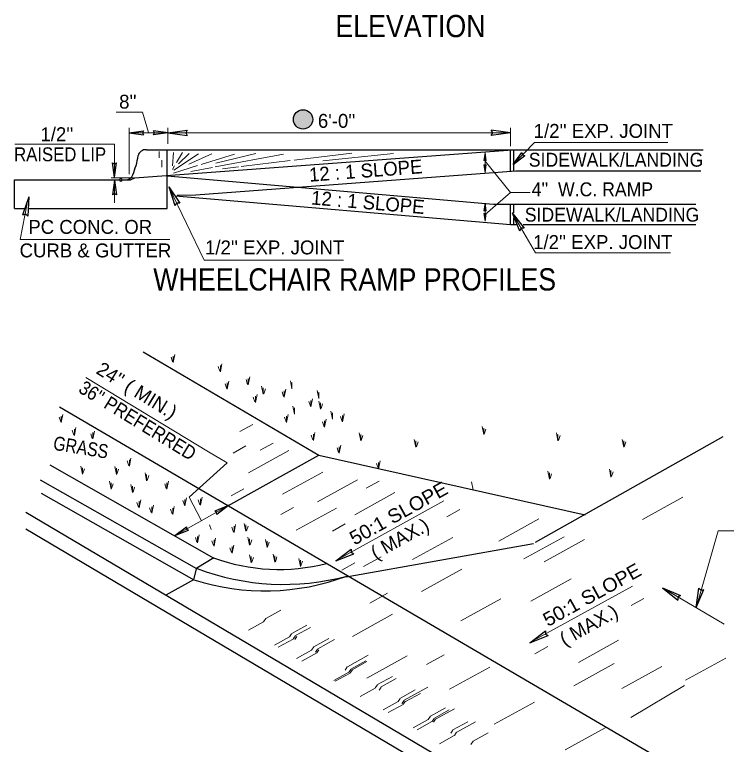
# Model space of a CAD drawing. Extents: x 1190 to 1565, y -209 to 70.
# Drawn here: x 1326 to 1388.6, y -149.3 to -85.1 of the extents above; entities that cross this region are included whole.
import ezdxf

# ---------------------------------------------------------------- set-up
doc = ezdxf.new("R2010")
doc.units = 0
doc.header["$LTSCALE"] = 0.49
doc.header["$PDMODE"] = 32
doc.header["$PDSIZE"] = 0.245
doc.layers.add('1', color=7, linetype='Continuous', lineweight=13)

msp = doc.modelspace()

# ---------------------------------------------------------------- hatches: boundary and pattern name
at = {"layer": '1'}
for points in [[(1352.2019, -94.3345, 1), (1350.4957, -94.3345, 1)], [(1367.3705, -97.2843), (1367.4641, -97.9654), (1367.2769, -97.9654)], [(1367.3705, -99.0176), (1367.2769, -98.3364), (1367.4641, -98.3364)], [(1367.3705, -101.7062), (1367.4641, -102.3874), (1367.2769, -102.3874)], [(1367.3705, -103.3031), (1367.2769, -102.6219), (1367.4641, -102.6219)]]:
    msp.add_hatch(color=256, dxfattribs=at).paths.add_polyline_path(points)

# ---------------------------------------------------------------- linework, layer by layer
for p, q in [((1336.0269, -99.1566), (1336.0269, -95.0709)), ((1339.4482, -96.4993), (1339.4482, -95.0709)), ((1369.6273, -96.7037), (1369.6273, -95.0709)), ((1325.98, -96.5302), (1334.7422, -96.5302)), ((1334.7422, -99.4343), (1334.7422, -96.5302)), ((1338.6753, -97.731), (1338.6867, -97.1686)), ((1339.8509, -98.4112), (1339.9427, -97.2633)), ((1339.9633, -98.7956), (1342.1327, -97.3716)), ((1340.2002, -98.1438), (1340.7227, -97.2633)), ((1340.3832, -98.2587), (1341.3162, -97.3482)), ((1341.2929, -98.282), (1343.3224, -97.3716)), ((1342.3717, -98.3062), (1345.3111, -97.4011)), ((1343.6002, -98.5186), (1349.6242, -97.4011)), ((1343.6723, -98.1887), (1347.1948, -97.3249)), ((1350.5551, -97.9241), (1355.635, -97.3092)), ((1353.0967, -97.9785), (1359.3018, -97.3248)), ((1367.3705, -99.0176), (1367.3705, -97.2843)), ((1338.9276, -98.5345), (1338.9276, -97.9147)), ((1345.9076, -98.4867), (1350.2262, -97.9639)), ((1369.6267, -100.7791), (1367.3705, -97.9996)), ((1339.8509, -98.7326), (1340.0316, -98.4282)), ((1339.9427, -99.054), (1342.0513, -98.4047)), ((1341.4568, -98.9162), (1343.3775, -98.5599)), ((1344.2558, -98.6867), (1345.6686, -98.5157)), ((1334.4477, -99.4676), (1336.4228, -99.4676)), ((1334.7587, -101.6729), (1334.7587, -99.6976)), ((1367.3705, -103.3031), (1367.3705, -101.7062)), ((1339.8694, -115.6839), (1339.7294, -115.2636)), ((1344.0266, -116.4988), (1343.8866, -116.0784)), ((1332.2233, -117.0415), (1343.0363, -123.6034)), ((1346.4695, -117.6568), (1346.3295, -117.2364)), ((1344.6267, -118.0427), (1344.4867, -117.6223)), ((1347.8926, -118.4792), (1348.0326, -118.0588)), ((1347.1124, -119.2007), (1346.9724, -118.7803)), ((1349.641, -118.7289), (1349.501, -118.3086)), ((1351.9982, -119.5867), (1351.8582, -119.1663)), ((1352.9324, -119.7867), (1353.0724, -119.3664)), ((1330.0121, -120.959), (1329.8721, -120.5387)), ((1349.8553, -120.959), (1349.7153, -120.5387)), ((1354.7839, -120.9162), (1354.6439, -120.4958)), ((1345.7887, -121.8172), (1346.9182, -121.1937)), ((1353.1982, -121.3879), (1353.0583, -120.9676)), ((1331.1692, -122.117), (1331.0293, -121.6967)), ((1332.7978, -122.4172), (1332.6578, -121.9968)), ((1367.3052, -122.0283), (1367.4452, -121.608)), ((1352.2125, -122.5458), (1352.0725, -122.1255)), ((1356.479, -122.5887), (1356.619, -122.1684)), ((1373.8383, -122.5887), (1373.9783, -122.1684)), ((1345.1888, -123.7043), (1346.3183, -123.0808)), ((1347.5887, -123.4469), (1348.7182, -122.8235)), ((1354.4839, -123.6609), (1354.3439, -123.2406)), ((1361.3322, -123.1492), (1361.4722, -122.7288)), ((1379.6248, -123.1492), (1379.7648, -122.7288)), ((1346.5547, -125.4418), (1350.0928, -123.489)), ((1336.0122, -124.8189), (1335.8722, -124.3986)), ((1331.9642, -125.5051), (1332.1042, -125.0847)), ((1334.9643, -125.5479), (1335.1043, -125.1276)), ((1357.9554, -125.0333), (1357.8154, -124.613)), ((1337.6215, -126.1055), (1337.7615, -125.6852)), ((1349.5548, -127.3289), (1353.0928, -125.3761)), ((1373.0918, -125.9512), (1373.2317, -125.5308)), ((1378.5048, -125.7643), (1378.6448, -125.344)), ((1334.4929, -126.8346), (1334.6329, -126.4142)), ((1339.3122, -126.8346), (1339.1722, -126.4142)), ((1352.6135, -128.0024), (1356.1516, -126.0496)), ((1356.9165, -126.8037), (1358.046, -126.1803)), ((1366.1853, -126.2313), (1366.3253, -126.9317)), ((1336.3787, -127.1347), (1336.5187, -126.7144)), ((1345.0173, -127.4783), (1346.1468, -126.8549)), ((1355.8977, -129.1302), (1359.4358, -127.1773)), ((1381.2362, -129.5384), (1384.7742, -127.5856)), ((1336.8693, -128.4643), (1336.7293, -128.044)), ((1340.0391, -130.9945), (1344.7721, -128.3303)), ((1340.898, -128.2927), (1340.758, -127.8724)), ((1342.2694, -128.2498), (1342.1294, -127.8295)), ((1354.7368, -132.8847), (1363.755, -127.9071)), ((1337.9837, -128.9361), (1337.8437, -128.5157)), ((1339.8266, -129.0648), (1339.6866, -128.6444)), ((1349.3888, -129.108), (1350.5183, -128.4846)), ((1350.7548, -130.5026), (1354.2928, -128.5497)), ((1364.015, -129.3038), (1365.1445, -128.6804)), ((1368.5837, -131.4461), (1372.1218, -129.4932)), ((1343.2552, -130.4371), (1343.1152, -130.0168)), ((1345.2267, -130.6516), (1345.0867, -130.2312)), ((1346.3647, -130.5443), (1346.5047, -130.124)), ((1353.9317, -130.5662), (1355.0612, -129.9427)), ((1342.0123, -131.5522), (1341.8723, -131.1318)), ((1343.4695, -131.8524), (1343.3295, -131.4321)), ((1346.6861, -131.7667), (1346.8261, -131.3463)), ((1348.229, -131.9597), (1348.369, -131.5393)), ((1360.9905, -133.0788), (1364.5286, -131.126)), ((1370.7904, -133.0226), (1374.3285, -131.0697)), ((1372.5876, -133.2755), (1376.1257, -131.3227)), ((1345.0552, -132.4528), (1344.9153, -132.0325)), ((1346.8361, -133.3106), (1346.9761, -132.8903)), ((1348.9147, -133.2678), (1349.0548, -132.8474)), ((1356.6662, -133.6969), (1358.2344, -132.8313)), ((1351.1647, -133.6322), (1351.3048, -133.2119)), ((1354.7764, -133.9982), (1355.9059, -133.3748)), ((1361.7767, -135.8887), (1365.3148, -133.9358)), ((1371.4082, -136.7316), (1374.9462, -134.7788)), ((1371.3238, -140.3908), (1380.342, -135.4133)), ((1357.2278, -136.9001), (1358.796, -136.0345)), ((1382.9932, -135.5768), (1388.4227, -138.7656)), ((1365.2306, -138.4737), (1368.7687, -136.5209)), ((1380.2268, -137.1152), (1381.3563, -136.4917)), ((1348.0767, -138.2542), (1349.3903, -137.5291)), ((1355.6957, -139.834), (1359.2337, -137.8812)), ((1346.5521, -139.2817), (1347.8657, -138.5566)), ((1347.8757, -138.5465), (1348.0624, -138.2767)), ((1350.3584, -139.5827), (1351.6721, -138.8576)), ((1350.6903, -139.7695), (1352.004, -139.0444)), ((1348.8338, -140.6102), (1350.1475, -139.8851)), ((1350.1575, -139.875), (1350.3442, -139.6052)), ((1350.4894, -140.0618), (1350.6761, -139.792)), ((1350.6138, -140.1241), (1350.8005, -139.8543)), ((1352.3083, -140.745), (1353.622, -140.0199)), ((1349.1657, -140.797), (1350.4794, -140.0719)), ((1352.6402, -140.9318), (1354.1204, -140.1148)), ((1375.5921, -142.1265), (1379.1302, -140.1737)), ((1350.7838, -141.7725), (1352.0974, -141.0474)), ((1351.2401, -142.0216), (1352.5538, -141.2965)), ((1352.1074, -141.0373), (1352.2941, -140.7675)), ((1352.4393, -141.2242), (1352.626, -140.9543)), ((1352.5638, -141.2864), (1352.7504, -141.0166)), ((1371.7623, -141.3635), (1372.8918, -140.7401)), ((1355.2538, -142.5094), (1357.0764, -141.5034)), ((1356.9787, -143.5099), (1360.5168, -141.5571)), ((1362.2198, -142.3224), (1363.7881, -141.4568)), ((1385.0269, -143.7), (1388.565, -141.7472)), ((1355.0529, -142.8017), (1355.2396, -142.5319)), ((1355.5635, -142.7244), (1356.8772, -141.9993)), ((1355.6624, -142.7838), (1356.9761, -142.0588)), ((1364.2477, -144.4868), (1367.7858, -142.5339)), ((1375.1907, -144.1803), (1378.7288, -142.2275)), ((1379.4109, -144.4306), (1382.949, -142.4777)), ((1354.0612, -143.7237), (1355.3748, -142.9987)), ((1354.1856, -143.786), (1355.4992, -143.0609)), ((1355.3848, -142.9886), (1355.5715, -142.7188)), ((1355.5093, -143.0508), (1355.6959, -142.781)), ((1357.909, -144.0869), (1359.2227, -143.3618)), ((1358.2409, -144.2738), (1359.5546, -143.5487)), ((1356.3844, -145.1144), (1357.6981, -144.3893)), ((1357.7081, -144.3792), (1357.8947, -144.1094)), ((1358.04, -144.5661), (1358.2267, -144.2962)), ((1360.253, -145.4569), (1362.346, -144.3017)), ((1384.9345, -144.1729), (1380.2104, -146.9762)), ((1359.9167, -145.2787), (1361.2303, -144.5536)), ((1360.3718, -145.5757), (1361.6854, -144.8506)), ((1358.3965, -146.2976), (1359.7102, -145.5725)), ((1359.7202, -145.5624), (1359.9068, -145.2926)), ((1360.0521, -145.7492), (1360.2387, -145.4794)), ((1360.1765, -145.8115), (1360.3632, -145.5417)), ((1368.179, -147.5776), (1371.7171, -145.6248)), ((1358.8528, -146.5467), (1360.1665, -145.8216)), ((1362.5682, -146.8627), (1363.8818, -146.1376)), ((1362.9082, -147.0345), (1364.2218, -146.3094)), ((1363.0232, -147.1201), (1364.6883, -146.201)), ((1362.3753, -147.14), (1362.562, -146.8702)), ((1362.7072, -147.3268), (1362.8939, -147.057)), ((1361.0517, -147.8752), (1362.3653, -147.1501)), ((1361.3836, -148.062), (1362.6972, -147.3369)), ((1362.8317, -147.3891), (1363.0183, -147.1192)), ((1364.5468, -148.0722), (1365.8605, -147.3472)), ((1364.8787, -148.2591), (1366.5234, -147.3513)), ((1364.3459, -148.3646), (1364.5326, -148.0948)), ((1364.6778, -148.5514), (1364.8645, -148.2816)), ((1366.3307, -149.0478), (1367.6444, -148.3227)), ((1374.4127, -149.8255), (1377.9508, -147.8727)), ((1363.3542, -149.2866), (1364.6678, -148.5615)), ((1366.1298, -149.3401), (1366.3165, -149.0702))]:
    msp.add_line(p, q, dxfattribs=at)
at = {"layer": '1', "lineweight": 25}
for p, q in [((1336.0272, -95.5246), (1337.3044, -95.3491)), ((1336.0272, -95.5246), (1337.3044, -95.7001)), ((1339.448, -95.5233), (1338.1707, -95.3478)), ((1339.448, -95.5233), (1338.1707, -95.6988)), ((1339.4486, -95.5247), (1341.1516, -95.2908)), ((1339.4486, -95.5247), (1341.1516, -95.7587)), ((1369.627, -95.5231), (1367.924, -95.2891)), ((1369.627, -95.5231), (1367.924, -95.7571)), ((1336.5457, -99.4677), (1369.3664, -97.0409)), ((1337.5673, -97.0064), (1386.5672, -97.0064)), ((1339.3942, -102.1917), (1339.3942, -97.0064)), ((1369.6152, -98.8858), (1369.6152, -97.0409)), ((1369.8442, -98.2974), (1370.61, -97.2602)), ((1369.8442, -98.2974), (1370.8613, -97.5053)), ((1369.9212, -98.8858), (1369.9212, -97.0409)), ((1334.7428, -99.4341), (1334.5673, -98.1568)), ((1334.7428, -99.4341), (1334.9183, -98.1568)), ((1370.093, -98.8498), (1386.3594, -98.8498)), ((1336.1667, -99.6572), (1336.5457, -99.4677)), ((1339.3942, -99.3005), (1368.1083, -101.7932)), ((1325.9536, -99.6572), (1336.1667, -99.6572)), ((1325.9536, -102.1917), (1325.9536, -99.6572)), ((1334.7581, -99.6978), (1334.5826, -100.9751)), ((1334.7581, -99.6978), (1334.9336, -100.9751)), ((1339.5388, -100.2836), (1340.4881, -101.7167)), ((1339.5388, -100.2836), (1340.0663, -101.9197)), ((1327.2067, -101.1452), (1326.6499, -102.7715)), ((1327.2067, -101.1452), (1327.1092, -102.8614)), ((1340.1238, -101.0511), (1369.5993, -103.592)), ((1368.1083, -101.7932), (1385.9438, -101.7932)), ((1369.6152, -103.5933), (1369.6152, -101.7932)), ((1369.9212, -102.5725), (1369.9212, -101.7932)), ((1325.9536, -102.1917), (1326.86, -102.1917)), ((1327.1965, -102.1917), (1339.3942, -102.1917)), ((1369.7569, -102.5621), (1370.8211, -103.9121)), ((1369.7569, -102.5621), (1370.4175, -104.1491)), ((1369.9212, -103.5933), (1369.9212, -102.9918)), ((1369.5993, -103.592), (1370.1178, -103.592)), ((1370.7292, -103.592), (1385.9438, -103.592)), ((1337.2684, -114.7931), (1352.7262, -123.8838)), ((1329.9035, -119.6225), (1397.2523, -159.0657)), ((1371.8263, -131.5578), (1388.331, -122.2372)), ((1344.7342, -128.356), (1352.7262, -123.8838)), ((1352.7354, -123.8787), (1376.1927, -129.1433)), ((1329.0469, -124.7393), (1343.4925, -132.9442)), ((1328.2188, -126.052), (1341.9618, -133.8578)), ((1328.2934, -127.2258), (1341.7202, -134.8521)), ((1344.7716, -128.3299), (1343.5724, -128.8035)), ((1344.7716, -128.3299), (1343.7446, -129.1093)), ((1326.9454, -128.8993), (1397.9547, -170.8934)), ((1326.9454, -130.3693), (1397.9547, -172.3634)), ((1340.0693, -130.9651), (1341.0963, -130.1857)), ((1340.0693, -130.9651), (1341.2685, -130.4915)), ((1355.1468, -134.5834), (1371.6358, -131.6654)), ((1354.2213, -133.1904), (1355.5992, -132.1626)), ((1354.2213, -133.1904), (1355.8254, -132.5723)), ((1382.993, -135.5778), (1384.58, -136.2384)), ((1382.993, -135.5778), (1384.343, -136.6419)), ((1385.9494, -137.2886), (1386.1959, -135.5873)), ((1385.9494, -137.2886), (1386.6456, -135.7168)), ((1371.3245, -140.3914), (1372.7024, -139.3636)), ((1371.3245, -140.3914), (1372.9286, -139.7733))]:
    msp.add_line(p, q, dxfattribs=at)
at = {"layer": '1'}
for points in [[(1334.889, -93.6972), (1337.2217, -93.6972), (1337.7499, -95.4749)], [(1336.0269, -95.5239), (1339.4482, -95.5239), (1369.6273, -95.5239)], [(1369.8436, -98.2972), (1371.7154, -96.3767), (1383.4514, -96.3767)], [(1339.5394, -100.2829), (1342.6352, -106.7167), (1354.907, -106.7167)], [(1367.3705, -102.6977), (1369.6267, -100.7791), (1371.3566, -100.7791)], [(1327.0645, -101.7342), (1326.4439, -104.9046), (1339.6278, -104.9046)], [(1369.7575, -102.5613), (1371.8219, -106.0771), (1383.7088, -106.0771)], [(1340.0561, -115.0301), (1339.9161, -115.7306), (1339.9161, -115.1702)], [(1344.2133, -115.8449), (1344.0732, -116.5454), (1344.0732, -115.985)], [(1344.8133, -117.3888), (1344.6733, -118.0893), (1344.6733, -117.5289)], [(1346.6562, -117.0029), (1346.5162, -117.7034), (1346.5162, -117.143)], [(1350.2345, -117.3536), (1350.3745, -118.0541), (1350.3745, -117.4937)], [(1347.7059, -117.8253), (1347.8459, -118.5258), (1347.8459, -117.9654)], [(1349.8277, -118.0751), (1349.6877, -118.7756), (1349.6877, -118.2152)], [(1347.2991, -118.5468), (1347.1591, -119.2473), (1347.1591, -118.6869)], [(1352.5917, -118.2113), (1352.7317, -118.9118), (1352.7317, -118.3514)], [(1352.1848, -118.9328), (1352.0448, -119.6333), (1352.0448, -119.0729)], [(1352.7458, -119.1329), (1352.8857, -119.8334), (1352.8857, -119.273)], [(1350.4488, -119.5837), (1350.5888, -120.2842), (1350.5888, -119.7237)], [(1353.7917, -120.0126), (1353.9317, -120.7131), (1353.9317, -120.1527)], [(1330.1988, -120.3052), (1330.0587, -121.0057), (1330.0587, -120.4453)], [(1350.042, -120.3052), (1349.902, -121.0057), (1349.902, -120.4453)], [(1353.3849, -120.7341), (1353.2449, -121.4346), (1353.2449, -120.8742)], [(1354.9706, -120.2623), (1354.8306, -120.9628), (1354.8306, -120.4024)], [(1367.1186, -121.3745), (1367.2586, -122.075), (1367.2586, -121.5146)], [(1331.3559, -121.4632), (1331.2159, -122.1637), (1331.2159, -121.6033)], [(1332.9845, -121.7633), (1332.8445, -122.4638), (1332.8445, -121.9034)], [(1352.3992, -121.892), (1352.2592, -122.5925), (1352.2592, -122.0321)], [(1356.2923, -121.9349), (1356.4323, -122.6354), (1356.4323, -122.075)], [(1373.6517, -121.9349), (1373.7917, -122.6354), (1373.7917, -122.075)], [(1361.1455, -122.4953), (1361.2855, -123.1958), (1361.2855, -122.6354)], [(1379.4382, -122.4953), (1379.5782, -123.1958), (1379.5782, -122.6354)], [(1354.6706, -123.0071), (1354.5306, -123.7076), (1354.5306, -123.1472)], [(1342.3884, -129.6151), (1341.3169, -127.5993), (1344.6598, -124.5543), (1343.0363, -123.6034)], [(1336.1988, -124.1651), (1336.0588, -124.8656), (1336.0588, -124.3052)], [(1358.1421, -124.3795), (1358.0021, -125.08), (1358.0021, -124.5196)], [(1331.7776, -124.8512), (1331.9176, -125.5517), (1331.9176, -124.9913)], [(1334.7777, -124.8941), (1334.9177, -125.5946), (1334.9177, -125.0342)], [(1378.3182, -125.1105), (1378.4582, -125.811), (1378.4582, -125.2506)], [(1337.4348, -125.4517), (1337.5748, -126.1522), (1337.5748, -125.5917)], [(1372.9051, -125.2973), (1373.0451, -125.9978), (1373.0451, -125.4374)], [(1334.3062, -126.1807), (1334.4462, -126.8812), (1334.4462, -126.3208)], [(1336.192, -126.4809), (1336.332, -127.1814), (1336.332, -126.621)], [(1339.4989, -126.1807), (1339.3589, -126.8812), (1339.3589, -126.3208)], [(1337.056, -127.8105), (1336.916, -128.511), (1336.916, -127.9506)], [(1341.0847, -127.6389), (1340.9447, -128.3394), (1340.9447, -127.779)], [(1342.4561, -127.596), (1342.3161, -128.2965), (1342.3161, -127.7361)], [(1338.1703, -128.2823), (1338.0303, -128.9827), (1338.0303, -128.4223)], [(1340.0132, -128.4109), (1339.8732, -129.1114), (1339.8732, -128.551)], [(1345.4133, -129.9977), (1345.2733, -130.6983), (1345.2733, -130.1378)], [(1346.178, -129.8905), (1346.318, -130.591), (1346.318, -130.0306)], [(1342.199, -130.8983), (1342.059, -131.5988), (1342.059, -131.0384)], [(1415.0925, -130.5483), (1387.9005, -130.5483), (1385.9517, -137.3143)], [(1343.6562, -131.1986), (1343.5162, -131.8991), (1343.5162, -131.3387)], [(1346.4994, -131.1128), (1346.6394, -131.8133), (1346.6394, -131.2529)], [(1348.0423, -131.3058), (1348.1823, -132.0063), (1348.1823, -131.4459)], [(1345.2419, -131.799), (1345.1019, -132.4995), (1345.1019, -131.9391)], [(1346.6494, -132.6567), (1346.7894, -133.3572), (1346.7894, -132.7968)], [(1348.7281, -132.6139), (1348.8681, -133.3144), (1348.8681, -132.754)], [(1350.9781, -132.9784), (1351.1181, -133.6789), (1351.1181, -133.1185)]]:
    msp.add_lwpolyline(points, dxfattribs=at)
at = {"layer": '1', "lineweight": 25}
for points in [[(1337.3044, -95.3491), (1337.2056, -95.5263), (1337.3044, -95.7001)], [(1338.1707, -95.6988), (1338.2696, -95.5215), (1338.1707, -95.3478)], [(1341.1516, -95.2908), (1341.0198, -95.5272), (1341.1516, -95.7587)], [(1367.924, -95.7571), (1368.0557, -95.5207), (1367.924, -95.2891)], [(1370.61, -97.2602), (1370.668, -97.4547), (1370.8613, -97.5053)], [(1334.5673, -98.1568), (1334.7446, -98.2557), (1334.9183, -98.1568)], [(1340.2521, -101.0026), (1341.8964, -100.9756), (1370.093, -98.8498)], [(1334.9336, -100.9751), (1334.7562, -100.8762), (1334.5826, -100.9751)], [(1340.4881, -101.7167), (1340.2179, -101.7005), (1340.0663, -101.9197)], [(1327.1092, -102.8614), (1326.9025, -102.6867), (1326.6499, -102.7715)], [(1370.8211, -103.9121), (1370.5505, -103.9182), (1370.4175, -104.1491)], [(1343.7446, -129.1093), (1343.7437, -128.9064), (1343.5724, -128.8035)], [(1341.0963, -130.1857), (1341.0972, -130.3886), (1341.2685, -130.4915)], [(1355.5992, -132.1626), (1355.5982, -132.4332), (1355.8254, -132.5723)], [(1339.3034, -136.1822), (1341.7202, -134.8387), (1341.9887, -133.8176), (1343.4925, -132.904)], [(1386.1959, -135.5873), (1386.3866, -135.7794), (1386.6456, -135.7168)], [(1384.58, -136.2384), (1384.3467, -136.3755), (1384.343, -136.6419)], [(1372.7024, -139.3636), (1372.7013, -139.6343), (1372.9286, -139.7733)]]:
    msp.add_lwpolyline(points, dxfattribs=at)
at = {"layer": '1'}
for points in [[(1367.3705, -97.2843), (1367.4641, -97.9654), (1367.2769, -97.9654)], [(1367.3705, -99.0176), (1367.2769, -98.3364), (1367.4641, -98.3364)], [(1367.3705, -101.7062), (1367.4641, -102.3874), (1367.2769, -102.3874)], [(1367.3705, -103.3031), (1367.2769, -102.6219), (1367.4641, -102.6219)]]:
    msp.add_lwpolyline(points, close=True, dxfattribs=at)
at = {"layer": '1', "lineweight": 25}
msp.add_circle((1351.3488, -94.3345), 0.8531, dxfattribs=at)
for centre, radius, start, end in [((1327.9063, -95.9097), 9.0844, 338.58784, 349.74273), ((1337.4502, -97.6256), 0.6126, 79.99312, 170.77299), ((1335.7208, -98.9741), 0.6855, 271.00494, 339.71024), ((1349.2613, -117.1225), 16.8235, 249.86454, 284.30126), ((1349.6433, -113.8735), 21.3906, 249.10886, 285.05793), ((1347.997, -115.3235), 20.5125, 252.18167, 290.55927)]:
    msp.add_arc(centre, radius, start, end, dxfattribs=at)
at = {"layer": '1'}
msp.add_point((1335.3142, -99.6653), dxfattribs=at)

# ---------------------------------------------------------------- texts
for s, height, width, p in [('ELEVATION', 1.957, 0.9, (1354.1972, -87.0981)), ('RAISED LIP', 1.223, 0.9, (1325.9117, -98.0192)), ('SIDEWALK/LANDING', 1.223, 0.95, (1371.223, -98.4966)), ("4''  W.C. RAMP", 1.223, 0.95, (1371.4769, -101.1016)), ('SIDEWALK/LANDING', 1.223, 0.95, (1370.869, -103.3349)), ('WHEELCHAIR RAMP PROFILES', 1.957, 0.9, (1338.1622, -109.3962))]:
    msp.add_text(s, height=height, dxfattribs=dict(at, width=width)).set_placement(p)
for s, p in [("8''", (1335.1588, -93.3892)), ("6'-0''", (1352.6563, -95.0764)), ("1/2''", (1328.2292, -96.2527)), ("1/2'' EXP. JOINT", (1371.6572, -95.9592)), ('PC CONC. OR', (1327.1614, -104.4101)), ("1/2'' EXP. JOINT", (1371.6077, -105.7447)), ('CURB & GUTTER', (1326.3947, -106.4793)), ("1/2'' EXP. JOINT", (1342.7229, -106.2149))]:
    msp.add_text(s, height=1.223, dxfattribs=at).set_placement(p)
for s, rotation, p in [('12 : 1 SLOPE', 4.319, (1351.9253, -99.8263)), ('12 : 1 SLOPE', 355.127, (1352.0274, -101.8192)), (" 24'' ( MIN.)", 328.434, (1332.6551, -116.4046)), (' ( MAX.)                    ', 29, (1357.3473, -133.3372)), (' ( MAX.)                    ', 29, (1373.9781, -140.9495))]:
    msp.add_text(s, height=1.223, rotation=rotation, dxfattribs=at).set_placement(p)
for s, rotation, width, p in [("36'' PREFERRED", 328.434, 0.9, (1331.4914, -118.2987)), ('GRASS', 350.538, 0.85, (1329.2908, -123.3993)), ('50:1 SLOPE', 29, 1.05, (1355.8755, -131.8448)), ('50:1 SLOPE', 29, 1.05, (1372.9082, -139.0222))]:
    msp.add_text(s, height=1.223, rotation=rotation, dxfattribs=dict(at, width=width)).set_placement(p)

doc.saveas('drawing.dxf')
